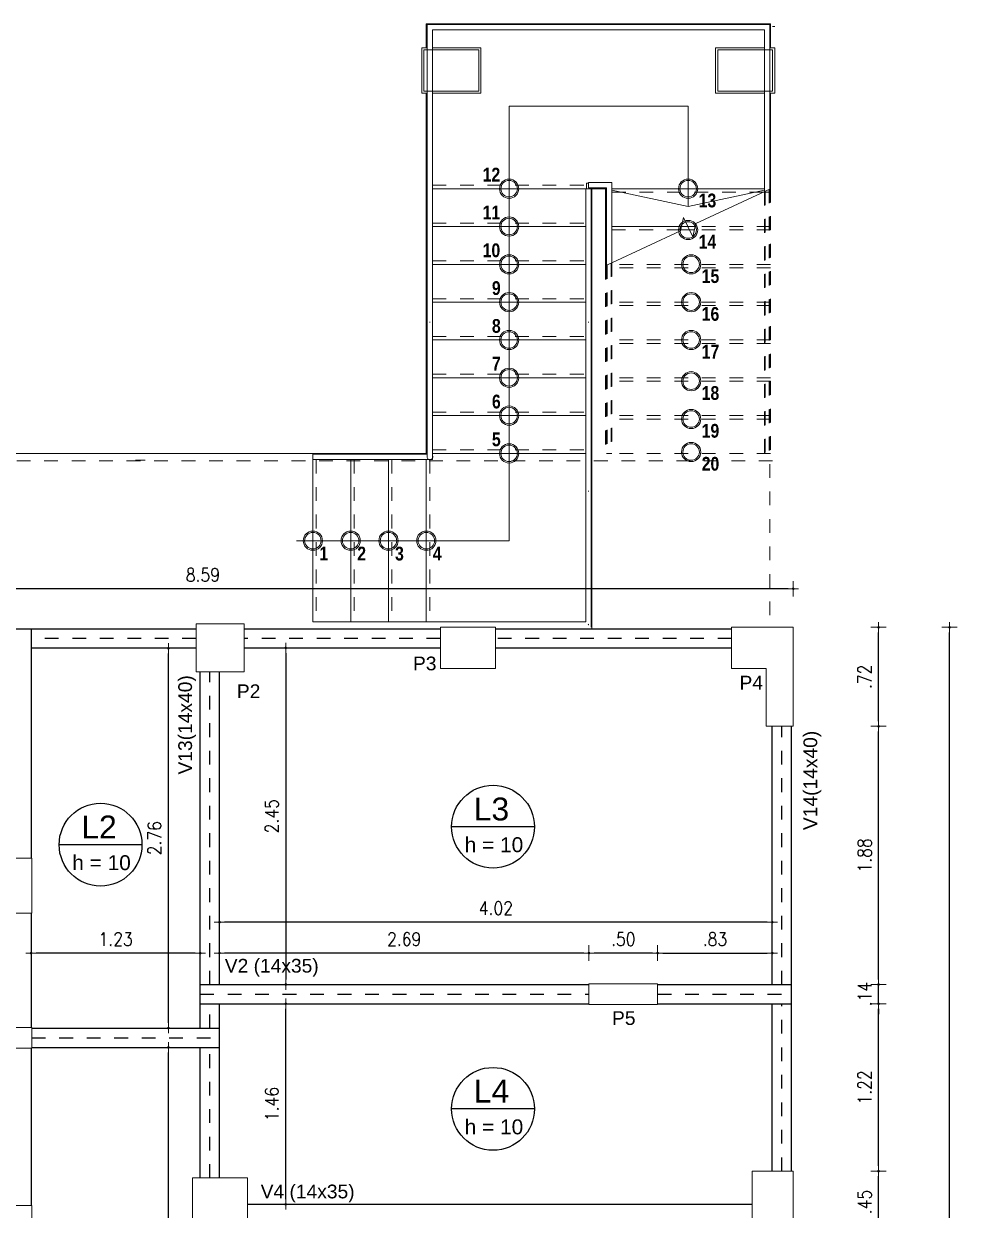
# Model space of a CAD drawing. Header units: millimetres. Extents: x 3231 to 3242, y 1355.4 to 1415.9.
# Drawn here: x 3235.18 to 3241.97, y 1407.24 to 1415.87 of the extents above; entities that cross this region are included whole.
import ezdxf

# ---------------------------------------------------------------- set-up
doc = ezdxf.new("R2010")
doc.units = ezdxf.units.MM
for name, pattern in [('Dash', [0.00435, 0.002175, -0.002175]), ('Elevado', [0.003969, 0.002381, -0.001587]), ('HIDDEN2', [4.7625, 3.175, -1.5875])]:
    doc.linetypes.add(name, pattern=pattern)
for name, color, linetype, lineweight in [('Cotas', 30, 'Continuous', 5), ('Nuevo_Dibujo & Figuras_Pluma_Nº__192', 8, 'Continuous', 0), ('Nuevo_Dibujo & Figuras_Pluma_Nº__211', 7, 'Continuous', 0), ('Nuevo_Dibujo & Figuras_Pluma_Nº__5', 9, 'Continuous', 0), ('Nuevo_Dibujo & Figuras_Pluma_Nº__52', 7, 'Continuous', 13), ('Nuevo_Dibujo & Figuras_Pluma_Nº__7', 7, 'Continuous', 0), ('Nuevo_Dibujo & Figuras_Pluma_Nº__90', 5, 'Continuous', 0), ('TEXTO', 3, 'Continuous', 0)]:
    doc.layers.add(name, color=color, linetype=linetype, lineweight=lineweight)
for name, color, linetype in [('eixo', 8, 'HIDDEN2'), ('LAJE', 1, 'Continuous'), ('Pilares', 2, 'Continuous'), ('viga', 4, 'Continuous')]:
    doc.layers.add(name, color=color, linetype=linetype)
doc.layers.add('Nuevo_Dibujo & Figuras_Pluma_Nº__11', color=7, linetype='Continuous', lineweight=0, true_color=0x909090)
doc.layers.add('Nuevo_Dibujo & Figuras_Pluma_Nº__31', color=7, linetype='Continuous', lineweight=0, true_color=0xff0505)
doc.styles.add('Estilo_Generado_3', font='ARIALNB.TTF')
doc.styles.get("Standard").update_dxf_attribs({"font": 'arial.ttf'})
doc.styles.add('T-COTA', font='ROMANS.SHX', dxfattribs={"width": 0.85})
doc.dimstyles.new('COTA 1-75', dxfattribs={"dimscale": 0.075, "dimtxt": 1.3, "dimasz": 0.5, "dimexe": 0.18, "dimexo": 0.0625, "dimgap": 0.7, "dimtad": 1, "dimtoh": 1, "dimzin": 4, "dimdsep": 46, "dimtxsty": 'T-COTA', "dimblk1": 'DOT', "dimblk2": 'DOT', "dimsah": 1, "dimcen": 2, "dimse1": 1, "dimse2": 1, "dimclrd": 253, "dimclre": 4, "dimclrt": 30, "dimadec": 0, "dimazin": 2, "dimtfac": 1, "dimtix": 1, "dimtmove": 2, "dimatfit": 2, "dimfxl": 1, "dimtolj": 1, "dimtzin": 0, "dimarcsym": 0})

# ---------------------------------------------------------------- blocks, each defined once
blk = doc.blocks.new('DOT')
at = {"color": 0, "linetype": 'ByBlock'}
for q in [(-1, 0), (0, 1.5), (0, -1.5), (1, 0)]:
    blk.add_line((0, 0), q, dxfattribs=at)
at = {"color": 0, "linetype": 'ByBlock', "const_width": 0.25}
blk.add_lwpolyline([(-0.125, 0, 1), (0.125, 0, 1)], format="xyb", close=True, dxfattribs=at)
blk = doc.blocks.new('*D137')
at = {"layer": 'Cotas', "color": 253, "lineweight": -2, "transparency": 16777216}
blk.add_line((3241.3957, 1407.1104), (3241.3957, 1407.4854), dxfattribs=at)
at = {"layer": 'Defpoints', "color": 0, "transparency": 16777216}
for p in [(3240.7628, 1407.5229), (3241.3957, 1407.5229), (3240.7753, 1407.0729)]:
    blk.add_point(p, dxfattribs=at)
at = {"layer": 'Cotas', "color": 253, "lineweight": -2, "transparency": 16777216, "xscale": 0.0375, "yscale": 0.0375, "zscale": 0.0375}
for p, rotation in [((3241.3957, 1407.5229), 90), ((3241.3957, 1407.0729), 270)]:
    blk.add_blockref('DOT', p, dxfattribs=dict(at, rotation=rotation))
at = {"layer": 'Cotas', "color": 30, "transparency": 16777216, "insert": (3241.2945, 1407.2979), "char_height": 0.0975, "attachment_point": 5, "rotation": 90, "style": 'T-COTA'}
blk.add_mtext('\\A1;.45', dxfattribs=at)
blk = doc.blocks.new('_Dot')
at = {"color": 0, "linetype": 'ByBlock', "lineweight": -2}
blk.add_line((-0.5, 0), (-1, 0), dxfattribs=at)
at = {"color": 0, "linetype": 'ByBlock', "const_width": 0.5}
blk.add_lwpolyline([(-0.25, 0, 1), (0.25, 0, 1)], format="xyb", close=True, dxfattribs=at)
blk = doc.blocks.new('*D138')
at = {"layer": 'Cotas', "color": 253, "lineweight": -2, "transparency": 16777216}
blk.add_line((3241.3957, 1407.5604), (3241.3957, 1408.7026), dxfattribs=at)
at = {"layer": 'Defpoints', "color": 0, "transparency": 16777216}
for p in [(3240.7628, 1408.7401), (3241.3957, 1408.7401), (3240.7628, 1407.5229)]:
    blk.add_point(p, dxfattribs=at)
at = {"layer": 'Cotas', "color": 253, "lineweight": -2, "transparency": 16777216, "xscale": 0.0375, "yscale": 0.0375, "zscale": 0.0375}
for p, rotation in [((3241.3957, 1408.7401), 90), ((3241.3957, 1407.5229), 270)]:
    blk.add_blockref('DOT', p, dxfattribs=dict(at, rotation=rotation))
at = {"layer": 'Cotas', "color": 30, "transparency": 16777216, "insert": (3241.2945, 1408.1315), "char_height": 0.0975, "attachment_point": 5, "rotation": 90, "style": 'T-COTA'}
blk.add_mtext('\\A1;1.22', dxfattribs=at)
blk = doc.blocks.new('*D139')
at = {"layer": 'Cotas', "color": 253, "lineweight": -2, "transparency": 16777216}
for p, q in [((3241.3957, 1408.9176), (3241.3957, 1408.9551)), ((3241.3957, 1408.7401), (3241.3957, 1408.8801)), ((3241.3957, 1408.7026), (3241.3957, 1408.6651))]:
    blk.add_line(p, q, dxfattribs=at)
at = {"layer": 'Defpoints', "color": 0, "transparency": 16777216}
for p in [(3240.7628, 1408.8801), (3241.3957, 1408.8801), (3240.7628, 1408.7401)]:
    blk.add_point(p, dxfattribs=at)
at = {"layer": 'Cotas', "color": 253, "lineweight": -2, "transparency": 16777216, "xscale": 0.0375, "yscale": 0.0375, "zscale": 0.0375}
for p, rotation in [((3241.3957, 1408.8801), 270), ((3241.3957, 1408.7401), 90)]:
    blk.add_blockref('DOT', p, dxfattribs=dict(at, rotation=rotation))
at = {"layer": 'Cotas', "color": 30, "transparency": 16777216, "insert": (3241.2945, 1408.8101), "char_height": 0.0975, "attachment_point": 5, "rotation": 90, "style": 'T-COTA'}
blk.add_mtext('\\A1;.14', dxfattribs=at)
blk = doc.blocks.new('*D140')
at = {"layer": 'Cotas', "color": 253, "lineweight": -2, "transparency": 16777216}
blk.add_line((3241.3957, 1408.9176), (3241.3957, 1410.7206), dxfattribs=at)
at = {"layer": 'Defpoints', "color": 0, "transparency": 16777216}
for p in [(3240.7628, 1410.7581), (3241.3957, 1410.7581), (3240.7628, 1408.8801)]:
    blk.add_point(p, dxfattribs=at)
at = {"layer": 'Cotas', "color": 253, "lineweight": -2, "transparency": 16777216, "xscale": 0.0375, "yscale": 0.0375, "zscale": 0.0375}
for p, rotation in [((3241.3957, 1410.7581), 90), ((3241.3957, 1408.8801), 270)]:
    blk.add_blockref('DOT', p, dxfattribs=dict(at, rotation=rotation))
at = {"layer": 'Cotas', "color": 30, "transparency": 16777216, "insert": (3241.2945, 1409.8191), "char_height": 0.0975, "attachment_point": 5, "rotation": 90, "style": 'T-COTA'}
blk.add_mtext('\\A1;1.88', dxfattribs=at)
blk = doc.blocks.new('*D141')
at = {"layer": 'Cotas', "color": 253, "lineweight": -2, "transparency": 16777216}
blk.add_line((3241.3957, 1410.7956), (3241.3957, 1411.4406), dxfattribs=at)
at = {"layer": 'Defpoints', "color": 0, "transparency": 16777216}
for p in [(3240.7753, 1411.4781), (3241.3957, 1411.4781), (3240.7628, 1410.7581)]:
    blk.add_point(p, dxfattribs=at)
at = {"layer": 'Cotas', "color": 253, "lineweight": -2, "transparency": 16777216, "xscale": 0.0375, "yscale": 0.0375, "zscale": 0.0375}
for p, rotation in [((3241.3957, 1411.4781), 90), ((3241.3957, 1410.7581), 270)]:
    blk.add_blockref('DOT', p, dxfattribs=dict(at, rotation=rotation))
at = {"layer": 'Cotas', "color": 30, "transparency": 16777216, "insert": (3241.2945, 1411.1181), "char_height": 0.0975, "attachment_point": 5, "rotation": 90, "style": 'T-COTA'}
blk.add_mtext('\\A1;.72', dxfattribs=at)
blk = doc.blocks.new('*D142')
at = {"layer": 'Cotas', "color": 253, "lineweight": -2, "transparency": 16777216}
blk.add_line((3241.9122, 1396.4606), (3241.9122, 1411.4406), dxfattribs=at)
at = {"layer": 'Defpoints', "color": 0, "transparency": 16777216}
for p in [(3240.7753, 1411.4781), (3241.9122, 1411.4781), (3236.6053, 1396.4231)]:
    blk.add_point(p, dxfattribs=at)
at = {"layer": 'Cotas', "color": 253, "lineweight": -2, "transparency": 16777216, "xscale": 0.0375, "yscale": 0.0375, "zscale": 0.0375}
for p, rotation in [((3241.9122, 1411.4781), 90), ((3241.9122, 1396.4231), 270)]:
    blk.add_blockref('DOT', p, dxfattribs=dict(at, rotation=rotation))
at = {"layer": 'Cotas', "color": 30, "transparency": 16777216, "insert": (3241.8109, 1403.9506), "char_height": 0.0975, "attachment_point": 5, "rotation": 90, "style": 'T-COTA'}
blk.add_mtext('\\A1;15.05', dxfattribs=at)
blk = doc.blocks.new('*D143')
at = {"layer": 'Cotas', "color": 253, "lineweight": -2, "transparency": 16777216}
blk.add_line((3240.7378, 1411.7582), (3232.2228, 1411.7582), dxfattribs=at)
at = {"layer": 'Defpoints', "color": 0, "transparency": 16777216}
for p in [(3232.1853, 1411.7582), (3232.1853, 1411.4781), (3240.7753, 1411.4781)]:
    blk.add_point(p, dxfattribs=at)
at = {"layer": 'Cotas', "color": 253, "lineweight": -2, "transparency": 16777216, "xscale": 0.0375, "yscale": 0.0375, "zscale": 0.0375, "rotation": 180}
blk.add_blockref('DOT', (3232.1853, 1411.7582), dxfattribs=at)
at = {"layer": 'Cotas', "color": 253, "lineweight": -2, "transparency": 16777216, "xscale": 0.0375, "yscale": 0.0375, "zscale": 0.0375}
blk.add_blockref('DOT', (3240.7753, 1411.7582), dxfattribs=at)
at = {"layer": 'Cotas', "color": 30, "transparency": 16777216, "insert": (3236.4803, 1411.8595), "char_height": 0.0975, "attachment_point": 5, "style": 'T-COTA'}
blk.add_mtext('\\A1;8.59', dxfattribs=at)
blk = doc.blocks.new('*D144')
at = {"layer": 'Cotas', "color": 253, "lineweight": -2, "transparency": 16777216}
blk.add_line((3239.826, 1409.1089), (3240.5853, 1409.1089), dxfattribs=at)
at = {"layer": 'Defpoints', "color": 0, "transparency": 16777216}
for p in [(3240.6228, 1409.1089), (3239.7885, 1408.8801), (3240.6228, 1408.8801)]:
    blk.add_point(p, dxfattribs=at)
at = {"layer": 'Cotas', "color": 253, "lineweight": -2, "transparency": 16777216, "xscale": 0.0375, "yscale": 0.0375, "zscale": 0.0375, "rotation": 180}
blk.add_blockref('DOT', (3239.7885, 1409.1089), dxfattribs=at)
at = {"layer": 'Cotas', "color": 253, "lineweight": -2, "transparency": 16777216, "xscale": 0.0375, "yscale": 0.0375, "zscale": 0.0375}
blk.add_blockref('DOT', (3240.6228, 1409.1089), dxfattribs=at)
at = {"layer": 'Cotas', "color": 30, "transparency": 16777216, "insert": (3240.2056, 1409.2102), "char_height": 0.0975, "attachment_point": 5, "style": 'T-COTA'}
blk.add_mtext('\\A1;.83', dxfattribs=at)
blk = doc.blocks.new('*D145')
at = {"layer": 'Cotas', "color": 253, "lineweight": -2, "transparency": 16777216}
blk.add_line((3239.751, 1409.1089), (3239.326, 1409.1089), dxfattribs=at)
at = {"layer": 'Defpoints', "color": 0, "transparency": 16777216}
for p in [(3239.2885, 1409.1089), (3239.2885, 1408.8851), (3239.7885, 1408.8851)]:
    blk.add_point(p, dxfattribs=at)
at = {"layer": 'Cotas', "color": 253, "lineweight": -2, "transparency": 16777216, "xscale": 0.0375, "yscale": 0.0375, "zscale": 0.0375, "rotation": 180}
blk.add_blockref('DOT', (3239.2885, 1409.1089), dxfattribs=at)
at = {"layer": 'Cotas', "color": 253, "lineweight": -2, "transparency": 16777216, "xscale": 0.0375, "yscale": 0.0375, "zscale": 0.0375}
blk.add_blockref('DOT', (3239.7885, 1409.1089), dxfattribs=at)
at = {"layer": 'Cotas', "color": 30, "transparency": 16777216, "insert": (3239.5385, 1409.2102), "char_height": 0.0975, "attachment_point": 5, "style": 'T-COTA'}
blk.add_mtext('\\A1;.50', dxfattribs=at)
blk = doc.blocks.new('*D146')
at = {"layer": 'Cotas', "color": 253, "lineweight": -2, "transparency": 16777216}
blk.add_line((3239.251, 1409.1089), (3236.6378, 1409.1089), dxfattribs=at)
at = {"layer": 'Defpoints', "color": 0, "transparency": 16777216}
for p in [(3236.6003, 1409.1089), (3236.6003, 1408.8801), (3239.2885, 1408.8851)]:
    blk.add_point(p, dxfattribs=at)
at = {"layer": 'Cotas', "color": 253, "lineweight": -2, "transparency": 16777216, "xscale": 0.0375, "yscale": 0.0375, "zscale": 0.0375, "rotation": 180}
blk.add_blockref('DOT', (3236.6003, 1409.1089), dxfattribs=at)
at = {"layer": 'Cotas', "color": 253, "lineweight": -2, "transparency": 16777216, "xscale": 0.0375, "yscale": 0.0375, "zscale": 0.0375}
blk.add_blockref('DOT', (3239.2885, 1409.1089), dxfattribs=at)
at = {"layer": 'Cotas', "color": 30, "transparency": 16777216, "insert": (3237.9444, 1409.2102), "char_height": 0.0975, "attachment_point": 5, "style": 'T-COTA'}
blk.add_mtext('\\A1;2.69', dxfattribs=at)
blk = doc.blocks.new('*D147')
at = {"layer": 'Cotas', "color": 253, "lineweight": -2, "transparency": 16777216}
blk.add_line((3240.5853, 1409.3337), (3236.6378, 1409.3337), dxfattribs=at)
at = {"layer": 'Defpoints', "color": 0, "transparency": 16777216}
for p in [(3236.6003, 1409.3337), (3236.6003, 1408.8801), (3240.6228, 1408.8801)]:
    blk.add_point(p, dxfattribs=at)
at = {"layer": 'Cotas', "color": 253, "lineweight": -2, "transparency": 16777216, "xscale": 0.0375, "yscale": 0.0375, "zscale": 0.0375, "rotation": 180}
blk.add_blockref('DOT', (3236.6003, 1409.3337), dxfattribs=at)
at = {"layer": 'Cotas', "color": 253, "lineweight": -2, "transparency": 16777216, "xscale": 0.0375, "yscale": 0.0375, "zscale": 0.0375}
blk.add_blockref('DOT', (3240.6228, 1409.3337), dxfattribs=at)
at = {"layer": 'Cotas', "color": 30, "transparency": 16777216, "insert": (3238.6116, 1409.435), "char_height": 0.0975, "attachment_point": 5, "style": 'T-COTA'}
blk.add_mtext('\\A1;4.02', dxfattribs=at)
blk = doc.blocks.new('*D148')
at = {"layer": 'Cotas', "color": 253, "lineweight": -2, "transparency": 16777216}
blk.add_line((3237.083, 1411.2906), (3237.083, 1408.9176), dxfattribs=at)
at = {"layer": 'Defpoints', "color": 0, "transparency": 16777216}
for p in [(3236.7803, 1411.3281), (3236.5303, 1408.8801), (3237.083, 1408.8801)]:
    blk.add_point(p, dxfattribs=at)
at = {"layer": 'Cotas', "color": 253, "lineweight": -2, "transparency": 16777216, "xscale": 0.0375, "yscale": 0.0375, "zscale": 0.0375}
for p, rotation in [((3237.083, 1411.3281), 90), ((3237.083, 1408.8801), 270)]:
    blk.add_blockref('DOT', p, dxfattribs=dict(at, rotation=rotation))
at = {"layer": 'Cotas', "color": 30, "transparency": 16777216, "insert": (3236.9818, 1410.1041), "char_height": 0.0975, "attachment_point": 5, "rotation": 90, "style": 'T-COTA'}
blk.add_mtext('\\A1;2.45', dxfattribs=at)
blk = doc.blocks.new('*D149')
at = {"layer": 'Cotas', "color": 253, "lineweight": -2, "transparency": 16777216}
blk.add_line((3237.083, 1407.3189), (3237.083, 1408.7026), dxfattribs=at)
at = {"layer": 'Defpoints', "color": 0, "transparency": 16777216}
for p in [(3236.6003, 1408.7401), (3237.083, 1408.7401), (3236.8053, 1407.2814)]:
    blk.add_point(p, dxfattribs=at)
at = {"layer": 'Cotas', "color": 253, "lineweight": -2, "transparency": 16777216, "xscale": 0.0375, "yscale": 0.0375, "zscale": 0.0375}
for p, rotation in [((3237.083, 1408.7401), 90), ((3237.083, 1407.2814), 270)]:
    blk.add_blockref('DOT', p, dxfattribs=dict(at, rotation=rotation))
at = {"layer": 'Cotas', "color": 30, "transparency": 16777216, "insert": (3236.9818, 1408.0107), "char_height": 0.0975, "attachment_point": 5, "rotation": 90, "style": 'T-COTA'}
blk.add_mtext('\\A1;1.46', dxfattribs=at)
blk = doc.blocks.new('*D155')
at = {"layer": 'Cotas', "color": 253, "lineweight": -2, "transparency": 16777216}
blk.add_line((3236.2289, 1402.3806), (3236.2289, 1408.3856), dxfattribs=at)
at = {"layer": 'Defpoints', "color": 0, "transparency": 16777216}
for p in [(3236.2289, 1408.4231), (3236.4603, 1408.4231), (3236.4553, 1402.3431)]:
    blk.add_point(p, dxfattribs=at)
at = {"layer": 'Cotas', "color": 253, "lineweight": -2, "transparency": 16777216, "xscale": 0.0375, "yscale": 0.0375, "zscale": 0.0375}
for p, rotation in [((3236.2289, 1408.4231), 90), ((3236.2289, 1402.3431), 270)]:
    blk.add_blockref('DOT', p, dxfattribs=dict(at, rotation=rotation))
at = {"layer": 'Cotas', "color": 30, "transparency": 16777216, "insert": (3236.1277, 1405.3831), "char_height": 0.0975, "attachment_point": 5, "rotation": 90, "style": 'T-COTA'}
blk.add_mtext('\\A1;6.08', dxfattribs=at)
blk = doc.blocks.new('*D156')
at = {"layer": 'Cotas', "color": 253, "lineweight": -2, "transparency": 16777216}
blk.add_line((3236.2289, 1408.6006), (3236.2289, 1411.2881), dxfattribs=at)
at = {"layer": 'Defpoints', "color": 0, "transparency": 16777216}
for p in [(3236.2289, 1411.3256), (3236.4303, 1411.3256), (3236.4603, 1408.5631)]:
    blk.add_point(p, dxfattribs=at)
at = {"layer": 'Cotas', "color": 253, "lineweight": -2, "transparency": 16777216, "xscale": 0.0375, "yscale": 0.0375, "zscale": 0.0375}
for p, rotation in [((3236.2289, 1411.3256), 90), ((3236.2289, 1408.5631), 270)]:
    blk.add_blockref('DOT', p, dxfattribs=dict(at, rotation=rotation))
at = {"layer": 'Cotas', "color": 30, "transparency": 16777216, "insert": (3236.1277, 1409.9444), "char_height": 0.0975, "attachment_point": 5, "rotation": 90, "style": 'T-COTA'}
blk.add_mtext('\\A1;2.76', dxfattribs=at)
blk = doc.blocks.new('*D157')
at = {"layer": 'Cotas', "color": 253, "lineweight": -2, "transparency": 16777216}
blk.add_line((3236.4228, 1409.1089), (3235.2677, 1409.1089), dxfattribs=at)
at = {"layer": 'Defpoints', "color": 0, "transparency": 16777216}
for p in [(3235.2302, 1409.1089), (3235.2302, 1408.5681), (3236.4603, 1408.5631)]:
    blk.add_point(p, dxfattribs=at)
at = {"layer": 'Cotas', "color": 253, "lineweight": -2, "transparency": 16777216, "xscale": 0.0375, "yscale": 0.0375, "zscale": 0.0375, "rotation": 180}
blk.add_blockref('DOT', (3235.2302, 1409.1089), dxfattribs=at)
at = {"layer": 'Cotas', "color": 253, "lineweight": -2, "transparency": 16777216, "xscale": 0.0375, "yscale": 0.0375, "zscale": 0.0375}
blk.add_blockref('DOT', (3236.4603, 1409.1089), dxfattribs=at)
at = {"layer": 'Cotas', "color": 30, "transparency": 16777216, "insert": (3235.8453, 1409.2102), "char_height": 0.0975, "attachment_point": 5, "style": 'T-COTA'}
blk.add_mtext('\\A1;1.23', dxfattribs=at)

msp = doc.modelspace()

# ---------------------------------------------------------------- linework, layer by layer
at = {"layer": 'eixo', "ltscale": 0.03}
for p, q in [((3236.4303, 1411.3956), (3235.2302, 1411.3956)), ((3238.2079, 1411.3956), (3236.7803, 1411.3956)), ((3240.3253, 1411.3956), (3238.6079, 1411.3956)), ((3236.5303, 1408.8801), (3236.5303, 1411.1531)), ((3240.6928, 1408.8801), (3240.6928, 1410.7581)), ((3236.4603, 1408.8101), (3239.2885, 1408.8101)), ((3239.7885, 1408.8101), (3240.7628, 1408.8101)), ((3236.5303, 1408.5631), (3236.5303, 1408.7401)), ((3240.6928, 1407.5229), (3240.6928, 1408.7401)), ((3235.2352, 1408.4931), (3236.6003, 1408.4931)), ((3236.5303, 1407.4729), (3236.5303, 1408.4231))]:
    msp.add_line(p, q, dxfattribs=at)
at = {"layer": 'LAJE'}
for p, q in [((3238.892, 1410.0277), (3238.2894, 1410.0277)), ((3236.0368, 1409.8972), (3235.4342, 1409.8972)), ((3238.892, 1407.9755), (3238.2894, 1407.9755))]:
    msp.add_line(p, q, dxfattribs=at)
for centre in [(3238.5907, 1410.0277), (3235.7355, 1409.8972), (3238.5907, 1407.9755)]:
    msp.add_circle(centre, 0.3013, dxfattribs=at)
at = {"layer": 'Nuevo_Dibujo & Figuras_Pluma_Nº__11', "color": 8, "linetype": 'Continuous', "lineweight": 0}
for p, q in [((3238.1107, 1415.8627), (3240.6049, 1415.8627)), ((3238.1107, 1414.6681), (3238.1107, 1415.8627)), ((3240.6049, 1415.8627), (3240.6049, 1414.9431)), ((3238.1507, 1415.8227), (3240.5649, 1415.8227)), ((3238.1507, 1414.6681), (3238.1507, 1415.8227)), ((3240.5649, 1415.8227), (3240.5649, 1414.9431)), ((3240.5649, 1414.9431), (3240.5649, 1414.6469)), ((3240.6049, 1414.9431), (3240.6049, 1414.6656)), ((3239.2699, 1414.6681), (3239.2699, 1414.7085)), ((3239.2699, 1414.6681), (3239.2699, 1414.7085)), ((3239.2699, 1414.6681), (3239.2699, 1414.7085)), ((3239.2699, 1414.6681), (3239.2699, 1414.7085)), ((3239.2699, 1414.6681), (3239.2699, 1414.7085)), ((3239.2699, 1414.7085), (3239.2849, 1414.7085)), ((3239.2699, 1414.6681), (3239.2699, 1414.7085)), ((3239.2849, 1414.7135), (3239.2849, 1414.6735)), ((3239.2849, 1414.7135), (3239.4557, 1414.7135)), ((3239.4557, 1414.7135), (3239.4557, 1414.1297)), ((3238.1107, 1412.7377), (3238.1107, 1414.6681)), ((3238.1507, 1412.6977), (3238.1507, 1414.6681)), ((3239.2649, 1414.6681), (3239.3049, 1414.6681)), ((3239.2649, 1412.4681), (3239.2649, 1414.6681)), ((3239.2849, 1414.6735), (3239.4157, 1414.6735)), ((3239.2999, 1414.6681), (3239.2999, 1414.6735)), ((3239.2999, 1414.6681), (3239.2999, 1414.6735)), ((3239.2999, 1414.6681), (3239.2999, 1414.6735)), ((3239.2999, 1414.6681), (3239.2999, 1414.6735)), ((3239.2999, 1414.6681), (3239.2999, 1414.6735)), ((3239.2999, 1414.6681), (3239.2999, 1414.6735)), ((3239.3049, 1412.4681), (3239.3049, 1414.6681)), ((3239.4157, 1414.6735), (3239.4157, 1414.111)), ((3240.5649, 1414.6469), (3240.6049, 1414.6656)), ((3239.4157, 1414.111), (3239.4557, 1414.1297)), ((3238.1107, 1413.7355), (3238.1107, 1412.7177)), ((3238.1507, 1412.7177), (3238.1507, 1413.7355)), ((3239.2649, 1413.7355), (3239.2649, 1412.7536)), ((3239.3049, 1412.7536), (3239.3049, 1413.7355)), ((3238.1107, 1412.7377), (3237.2803, 1412.7377)), ((3237.2803, 1412.7377), (3237.2803, 1412.6977)), ((3237.2803, 1412.7377), (3238.1107, 1412.7377)), ((3239.2649, 1412.7536), (3239.2649, 1412.4738)), ((3239.3049, 1412.4738), (3239.3049, 1412.7536)), ((3237.2803, 1412.6977), (3238.1307, 1412.6977)), ((3237.2803, 1412.6977), (3238.1507, 1412.6977)), ((3238.1317, 1412.6978), (3238.1337, 1412.6977)), ((3239.2649, 1412.4686), (3239.2649, 1411.5185)), ((3239.2649, 1411.5185), (3239.2649, 1412.4681)), ((3239.3049, 1411.4785), (3239.3049, 1412.4686)), ((3239.3049, 1411.4785), (3239.3049, 1412.4681))]:
    msp.add_line(p, q, dxfattribs=at)
at = {"layer": 'Nuevo_Dibujo & Figuras_Pluma_Nº__11', "color": 8, "linetype": 'Elevado', "lineweight": 0}
for p, q in [((3240.5649, 1414.6469), (3240.5649, 1412.7431)), ((3240.6049, 1414.6656), (3240.6049, 1411.4781)), ((3239.4157, 1414.111), (3239.4157, 1412.7431)), ((3239.4557, 1414.1297), (3239.4557, 1412.7431)), ((3239.4557, 1412.7431), (3239.4157, 1412.7431)), ((3240.6049, 1412.7431), (3240.5649, 1412.7431))]:
    msp.add_line(p, q, dxfattribs=at)
at = {"layer": 'Nuevo_Dibujo & Figuras_Pluma_Nº__11', "color": 252, "linetype": 'Continuous', "lineweight": 0, "true_color": 0x909090}
for p, q in [((3238.111, 1411.5185), (3237.2803, 1411.5185)), ((3237.2803, 1411.5185), (3238.1053, 1411.5185)), ((3238.1053, 1411.5185), (3239.2649, 1411.5185)), ((3239.2649, 1411.5185), (3238.111, 1411.5185))]:
    msp.add_line(p, q, dxfattribs=at)
at = {"layer": 'Nuevo_Dibujo & Figuras_Pluma_Nº__11', "color": 8, "linetype": 'Continuous', "lineweight": 0, "flags": 128}
for points in [[(3238.1279, 1413.6979), (3238.1286, 1413.6977), (3238.1328, 1413.6977), (3238.1335, 1413.6979)], [(3239.2821, 1413.6979), (3239.2828, 1413.6977), (3239.287, 1413.6977), (3239.2877, 1413.6979)], [(3238.151, 1412.7077), (3238.153, 1412.7125), (3238.1537, 1412.7177), (3238.153, 1412.7229), (3238.151, 1412.7277)], [(3237.2803, 1412.7157), (3237.2803, 1412.7177), (3237.2803, 1412.7197)], [(3238.1449, 1412.7035), (3238.1407, 1412.7004), (3238.1359, 1412.6984), (3238.1307, 1412.6977), (3238.1255, 1412.6984), (3238.1207, 1412.7004), (3238.1166, 1412.7035), (3238.1134, 1412.7077), (3238.1114, 1412.7125), (3238.1107, 1412.7177)], [(3238.1337, 1412.6977), (3238.1389, 1412.6984), (3238.1437, 1412.7004), (3238.1463, 1412.7021)], [(3239.2869, 1412.4681), (3239.2849, 1412.4681), (3239.2829, 1412.4681)]]:
    msp.add_lwpolyline(points, dxfattribs=at)
at = {"layer": 'Nuevo_Dibujo & Figuras_Pluma_Nº__11', "color": 252, "linetype": 'Continuous', "lineweight": 0, "true_color": 0x909090, "flags": 128}
msp.add_lwpolyline([(3239.2873, 1411.4962), (3239.2862, 1411.4972), (3239.2849, 1411.4985), (3239.2836, 1411.4998), (3239.2826, 1411.5008)], dxfattribs=at)
at = {"layer": 'Nuevo_Dibujo & Figuras_Pluma_Nº__192', "color": 8, "linetype": 'Continuous', "lineweight": 0}
msp.add_line((3237.2803, 1412.7431), (3232.1853, 1412.7431), dxfattribs=at)
at = {"layer": 'Nuevo_Dibujo & Figuras_Pluma_Nº__211', "color": 8, "linetype": 'Continuous', "lineweight": 0}
for p, q in [((3236.7803, 1412.7431), (3237.0647, 1412.7431)), ((3237.0147, 1412.7431), (3236.7803, 1412.7431))]:
    msp.add_line(p, q, dxfattribs=at)
at = {"layer": 'Nuevo_Dibujo & Figuras_Pluma_Nº__31', "color": 8, "linetype": 'Continuous', "lineweight": 0}
for p, q in [((3238.1053, 1415.8681), (3238.1053, 1415.6931)), ((3240.6103, 1415.8681), (3238.1053, 1415.8681)), ((3240.6103, 1415.6931), (3240.6103, 1415.8681)), ((3238.1053, 1415.3631), (3238.1053, 1414.6681)), ((3240.6103, 1414.6681), (3240.6103, 1415.3631)), ((3238.7078, 1415.2681), (3240.0103, 1415.2681)), ((3238.7078, 1414.6681), (3238.7078, 1415.2681)), ((3240.0103, 1415.2681), (3240.0103, 1414.6681)), ((3238.1053, 1414.6681), (3238.1107, 1414.6681)), ((3238.1053, 1414.3931), (3238.1053, 1414.6681)), ((3238.1507, 1414.6681), (3239.2649, 1414.6681)), ((3238.7078, 1414.3931), (3238.7078, 1414.6681)), ((3239.3049, 1414.6681), (3239.3103, 1414.6681)), ((3239.3103, 1414.6681), (3239.4103, 1414.6681)), ((3239.3103, 1414.3931), (3239.3103, 1414.6681)), ((3239.4157, 1414.6681), (3239.4103, 1414.6681)), ((3239.4103, 1414.6681), (3239.4103, 1414.3931)), ((3239.4157, 1414.6669), (3239.4103, 1414.6681)), ((3240.5649, 1414.6681), (3239.4557, 1414.6681)), ((3240.0103, 1414.5383), (3239.4557, 1414.6583)), ((3240.0103, 1414.6681), (3240.0103, 1414.5383)), ((3240.0103, 1414.5383), (3240.5649, 1414.6583)), ((3240.067, 1414.4147), (3240.6103, 1414.6681)), ((3240.6103, 1414.6681), (3240.6049, 1414.6681)), ((3240.6049, 1414.6669), (3240.6103, 1414.6681)), ((3239.9537, 1414.3619), (3239.9773, 1414.4591)), ((3239.9773, 1414.4591), (3240.0433, 1414.3175)), ((3238.1053, 1414.1181), (3238.1053, 1414.3931)), ((3238.1053, 1414.3931), (3238.1107, 1414.3931)), ((3238.1507, 1414.3931), (3239.2649, 1414.3931)), ((3238.7078, 1414.1181), (3238.7078, 1414.3931)), ((3239.3049, 1414.3931), (3239.3103, 1414.3931)), ((3239.3103, 1414.1181), (3239.3103, 1414.3931)), ((3239.4103, 1414.3931), (3239.4103, 1414.1181)), ((3239.4157, 1414.3931), (3239.4103, 1414.3931)), ((3239.9613, 1414.3931), (3239.4557, 1414.3931)), ((3239.4557, 1414.1297), (3239.9537, 1414.3619)), ((3240.0617, 1414.3931), (3240.0081, 1414.3931)), ((3240.0433, 1414.3175), (3240.067, 1414.4147)), ((3238.1053, 1413.8431), (3238.1053, 1414.1181)), ((3238.1053, 1414.1181), (3238.1107, 1414.1181)), ((3238.1507, 1414.1181), (3239.2649, 1414.1181)), ((3238.7078, 1413.8431), (3238.7078, 1414.1181)), ((3239.3049, 1414.1181), (3239.3103, 1414.1181)), ((3239.3103, 1413.8431), (3239.3103, 1414.1181)), ((3239.4103, 1414.1181), (3239.4103, 1414.1085)), ((3239.4157, 1414.1181), (3239.4103, 1414.1181)), ((3239.4103, 1414.1085), (3239.4157, 1414.111)), ((3238.1053, 1413.5681), (3238.1053, 1413.8431)), ((3238.1053, 1413.8431), (3238.1107, 1413.8431)), ((3238.1507, 1413.8431), (3239.2649, 1413.8431)), ((3238.7078, 1413.5681), (3238.7078, 1413.8431)), ((3239.3049, 1413.8431), (3239.3103, 1413.8431)), ((3239.3103, 1413.5681), (3239.3103, 1413.8431)), ((3238.1053, 1413.2931), (3238.1053, 1413.5681)), ((3238.1053, 1413.5681), (3238.1107, 1413.5681)), ((3238.1507, 1413.5681), (3239.2649, 1413.5681)), ((3238.7078, 1413.2931), (3238.7078, 1413.5681)), ((3239.3049, 1413.5681), (3239.3103, 1413.5681)), ((3239.3103, 1413.2931), (3239.3103, 1413.5681)), ((3238.1053, 1413.0181), (3238.1053, 1413.2931)), ((3238.1053, 1413.2931), (3238.1107, 1413.2931)), ((3238.1507, 1413.2931), (3239.2649, 1413.2931)), ((3238.7078, 1413.0181), (3238.7078, 1413.2931)), ((3239.3049, 1413.2931), (3239.3103, 1413.2931)), ((3239.3103, 1413.0181), (3239.3103, 1413.2931)), ((3238.1053, 1412.7431), (3238.1053, 1413.0181)), ((3238.1053, 1413.0181), (3238.1107, 1413.0181)), ((3238.1507, 1413.0181), (3239.2649, 1413.0181)), ((3238.7078, 1412.7431), (3238.7078, 1413.0181)), ((3239.3049, 1413.0181), (3239.3103, 1413.0181)), ((3239.3103, 1412.7431), (3239.3103, 1413.0181)), ((3237.2803, 1412.7431), (3237.2803, 1412.7377)), ((3237.2803, 1412.7431), (3237.5553, 1412.7431)), ((3237.5553, 1412.7431), (3237.8303, 1412.7431)), ((3237.5553, 1412.7431), (3237.5553, 1412.7377)), ((3237.8303, 1412.7431), (3238.1053, 1412.7431)), ((3237.8303, 1412.7431), (3237.8303, 1412.7377)), ((3238.1053, 1412.7431), (3238.1107, 1412.7431)), ((3238.1053, 1412.7431), (3238.1053, 1412.7377)), ((3238.1507, 1412.7431), (3239.2649, 1412.7431)), ((3238.7078, 1412.1081), (3238.7078, 1412.7431)), ((3239.3049, 1412.7431), (3239.3103, 1412.7431)), ((3239.3103, 1411.4731), (3239.3103, 1412.7431)), ((3237.2803, 1412.6977), (3237.2803, 1411.5185)), ((3237.5553, 1412.6977), (3237.5553, 1411.5185)), ((3237.8303, 1412.6977), (3237.8303, 1411.5185)), ((3238.1053, 1412.6977), (3238.1053, 1411.5185)), ((3237.2803, 1412.1081), (3237.5553, 1412.1081)), ((3237.5553, 1412.1081), (3237.8303, 1412.1081)), ((3237.8303, 1412.1081), (3238.1053, 1412.1081)), ((3238.1053, 1412.1081), (3238.7078, 1412.1081))]:
    msp.add_line(p, q, dxfattribs=at)
at = {"layer": 'Nuevo_Dibujo & Figuras_Pluma_Nº__31', "color": 8, "linetype": 'Elevado', "lineweight": 0}
for p, q in [((3238.1053, 1414.6931), (3238.1107, 1414.6931)), ((3238.1507, 1414.6931), (3239.2849, 1414.6931)), ((3239.4157, 1414.6431), (3239.4103, 1414.6431)), ((3240.5567, 1414.6431), (3239.4557, 1414.6431)), ((3240.6103, 1414.6431), (3240.5567, 1414.6431)), ((3240.6103, 1414.6681), (3240.6103, 1412.7431)), ((3238.1053, 1414.4181), (3238.1107, 1414.4181)), ((3238.1507, 1414.4181), (3239.2649, 1414.4181)), ((3239.3049, 1414.4181), (3239.3103, 1414.4181)), ((3239.4157, 1414.3681), (3239.4103, 1414.3681)), ((3239.9552, 1414.3681), (3239.4557, 1414.3681)), ((3240.0197, 1414.3681), (3239.9552, 1414.3681)), ((3240.0081, 1414.3931), (3239.9613, 1414.3931)), ((3240.0556, 1414.3681), (3240.0197, 1414.3681)), ((3240.6103, 1414.3681), (3240.0556, 1414.3681)), ((3240.6103, 1414.3931), (3240.0617, 1414.3931)), ((3238.1053, 1414.1431), (3238.1107, 1414.1431)), ((3238.1507, 1414.1431), (3239.2649, 1414.1431)), ((3239.3049, 1414.1431), (3239.3103, 1414.1431)), ((3239.4103, 1414.1085), (3239.4103, 1412.7431)), ((3240.6103, 1414.1181), (3239.4308, 1414.1181)), ((3240.6103, 1414.0931), (3239.4103, 1414.0931)), ((3238.1053, 1413.8681), (3238.1107, 1413.8681)), ((3238.1507, 1413.8681), (3239.2649, 1413.8681)), ((3239.3049, 1413.8681), (3239.3103, 1413.8681)), ((3240.6103, 1413.8431), (3239.4103, 1413.8431)), ((3240.6103, 1413.8181), (3239.4103, 1413.8181)), ((3238.1053, 1413.5931), (3238.1107, 1413.5931)), ((3238.1507, 1413.5931), (3239.2649, 1413.5931)), ((3239.3049, 1413.5931), (3239.3103, 1413.5931)), ((3240.6103, 1413.5681), (3239.4103, 1413.5681)), ((3240.6103, 1413.5431), (3239.4103, 1413.5431)), ((3238.1053, 1413.3181), (3238.1107, 1413.3181)), ((3238.1507, 1413.3181), (3239.2649, 1413.3181)), ((3239.3049, 1413.3181), (3239.3103, 1413.3181)), ((3240.6103, 1413.2931), (3239.4103, 1413.2931)), ((3240.6103, 1413.2681), (3239.4103, 1413.2681)), ((3238.1053, 1413.0431), (3238.1107, 1413.0431)), ((3238.1507, 1413.0431), (3239.2649, 1413.0431)), ((3239.3049, 1413.0431), (3239.3103, 1413.0431)), ((3240.6103, 1413.0181), (3239.4103, 1413.0181)), ((3240.6103, 1412.9931), (3239.4103, 1412.9931)), ((3237.3053, 1412.7431), (3237.3053, 1412.7377)), ((3237.5803, 1412.7431), (3237.5803, 1412.7377)), ((3237.8553, 1412.7431), (3237.8553, 1412.7377)), ((3238.1053, 1412.7681), (3238.1107, 1412.7681)), ((3238.1507, 1412.7681), (3239.2649, 1412.7681)), ((3239.3049, 1412.7681), (3239.3103, 1412.7681)), ((3240.6103, 1412.7431), (3239.4103, 1412.7431)), ((3237.3053, 1412.6977), (3237.3053, 1411.5185)), ((3237.5803, 1412.6977), (3237.5803, 1411.5185)), ((3237.8553, 1412.6977), (3237.8553, 1411.5185)), ((3238.1303, 1412.6977), (3238.1303, 1411.5185))]:
    msp.add_line(p, q, dxfattribs=at)
at = {"layer": 'Nuevo_Dibujo & Figuras_Pluma_Nº__5', "color": 8, "linetype": 'Elevado', "lineweight": 0}
for p, q in [((3240.5699, 1414.6492), (3240.5699, 1412.7431)), ((3240.5699, 1414.6492), (3240.5699, 1412.7431)), ((3240.5699, 1414.6492), (3240.5699, 1412.7431)), ((3240.5699, 1414.6492), (3240.5699, 1412.7431)), ((3240.5699, 1414.6492), (3240.5699, 1412.7431)), ((3240.5699, 1414.6492), (3240.5699, 1412.7431)), ((3240.5999, 1414.6632), (3240.5999, 1412.7431)), ((3240.5999, 1414.6632), (3240.5999, 1412.7431)), ((3240.5999, 1414.6632), (3240.5999, 1412.7431)), ((3240.5999, 1414.6632), (3240.5999, 1412.7431)), ((3240.5999, 1414.6632), (3240.5999, 1412.7431)), ((3240.5999, 1414.6632), (3240.5999, 1412.7431)), ((3239.4207, 1414.1134), (3239.4207, 1412.7431)), ((3239.4207, 1414.1134), (3239.4207, 1412.7431)), ((3239.4207, 1414.1134), (3239.4207, 1412.7431)), ((3239.4207, 1414.1134), (3239.4207, 1412.7431)), ((3239.4207, 1414.1134), (3239.4207, 1412.7431)), ((3239.4207, 1414.1134), (3239.4207, 1412.7431)), ((3239.4507, 1414.1274), (3239.4507, 1412.7431)), ((3239.4507, 1414.1274), (3239.4507, 1412.7431)), ((3239.4507, 1414.1274), (3239.4507, 1412.7431)), ((3239.4507, 1414.1274), (3239.4507, 1412.7431)), ((3239.4507, 1414.1274), (3239.4507, 1412.7431)), ((3239.4507, 1414.1274), (3239.4507, 1412.7431)), ((3239.4507, 1412.7431), (3239.4207, 1412.7431)), ((3239.4507, 1412.7431), (3239.4207, 1412.7431)), ((3239.4507, 1412.7431), (3239.4207, 1412.7431)), ((3239.4507, 1412.7431), (3239.4207, 1412.7431)), ((3239.4507, 1412.7431), (3239.4207, 1412.7431)), ((3239.4507, 1412.7431), (3239.4207, 1412.7431)), ((3240.5999, 1412.7431), (3240.5699, 1412.7431)), ((3240.5999, 1412.7431), (3240.5699, 1412.7431)), ((3240.5999, 1412.7431), (3240.5699, 1412.7431)), ((3240.5999, 1412.7431), (3240.5699, 1412.7431)), ((3240.5999, 1412.7431), (3240.5699, 1412.7431)), ((3240.5999, 1412.7431), (3240.5699, 1412.7431))]:
    msp.add_line(p, q, dxfattribs=at)
at = {"layer": 'Nuevo_Dibujo & Figuras_Pluma_Nº__52', "color": 8, "linetype": 'Continuous', "lineweight": 13}
for p, q in [((3238.0724, 1415.6931), (3238.0724, 1415.3631)), ((3238.1107, 1415.6931), (3238.0724, 1415.6931)), ((3238.5024, 1415.6931), (3238.1507, 1415.6931)), ((3238.5024, 1415.3631), (3238.5024, 1415.6931)), ((3240.2103, 1415.6931), (3240.2103, 1415.3631)), ((3240.5649, 1415.6931), (3240.2103, 1415.6931)), ((3240.6403, 1415.6931), (3240.6049, 1415.6931)), ((3240.6403, 1415.3631), (3240.6403, 1415.6931)), ((3238.0724, 1415.3631), (3238.1107, 1415.3631)), ((3238.1507, 1415.3631), (3238.5024, 1415.3631)), ((3240.2103, 1415.3631), (3240.5649, 1415.3631)), ((3240.6049, 1415.3631), (3240.6403, 1415.3631))]:
    msp.add_line(p, q, dxfattribs=at)
at = {"layer": 'Nuevo_Dibujo & Figuras_Pluma_Nº__90', "color": 8, "linetype": 'Continuous', "lineweight": 0}
for p, q in [((3238.1107, 1415.8627), (3238.1107, 1415.8577)), ((3240.6253, 1415.8483), (3240.6403, 1415.8483)), ((3238.0874, 1415.6781), (3238.4874, 1415.6781)), ((3238.0874, 1415.3781), (3238.0874, 1415.6781)), ((3238.4874, 1415.6781), (3238.4874, 1415.3781)), ((3240.2253, 1415.6781), (3240.2253, 1415.3781)), ((3240.6253, 1415.6781), (3240.2253, 1415.6781)), ((3240.6253, 1415.3781), (3240.6253, 1415.6781)), ((3238.4874, 1415.3781), (3238.0874, 1415.3781)), ((3240.2253, 1415.3781), (3240.6253, 1415.3781)), ((3237.2803, 1412.1081), (3237.1603, 1412.1081))]:
    msp.add_line(p, q, dxfattribs=at)
at = {"layer": 'Nuevo_Dibujo & Figuras_Pluma_Nº__90', "color": 8, "linetype": 'Dash', "lineweight": 0}
msp.add_line((3240.6253, 1412.6881), (3232.1553, 1412.6881), dxfattribs=at)
at = {"layer": 'Nuevo_Dibujo & Figuras_Pluma_Nº__90', "color": 5, "linetype": 'Continuous', "lineweight": 0}
msp.add_line((3235.9903, 1412.6931), (3236.0603, 1412.6931), dxfattribs=at)
at = {"layer": 'Nuevo_Dibujo & Figuras_Pluma_Nº__90', "color": 8, "linetype": 'Continuous', "lineweight": 0}
for centre, radius in [((3238.7078, 1414.6681), 0.07), ((3238.7078, 1414.6681), 0.06), ((3240.0103, 1414.6681), 0.07), ((3240.0103, 1414.6681), 0.06), ((3238.7078, 1414.3931), 0.07), ((3238.7078, 1414.3931), 0.06), ((3240.0103, 1414.3681), 0.07), ((3240.0103, 1414.3681), 0.06), ((3238.7078, 1414.1181), 0.07), ((3240.0322, 1414.1181), 0.07), ((3238.7078, 1414.1181), 0.06), ((3240.0322, 1414.1181), 0.06), ((3238.7078, 1413.8431), 0.07), ((3238.7078, 1413.8431), 0.06), ((3240.0322, 1413.8431), 0.07), ((3240.0322, 1413.8431), 0.06), ((3238.7078, 1413.5681), 0.07), ((3238.7078, 1413.5681), 0.06), ((3240.0322, 1413.5681), 0.07), ((3240.0322, 1413.5681), 0.06), ((3238.7078, 1413.2931), 0.07), ((3238.7078, 1413.2931), 0.06), ((3240.0322, 1413.2681), 0.07), ((3240.0322, 1413.2681), 0.06), ((3238.7078, 1413.0181), 0.07), ((3238.7078, 1413.0181), 0.06), ((3240.0322, 1412.9931), 0.07), ((3240.0322, 1412.9931), 0.06), ((3238.7078, 1412.7431), 0.07), ((3240.0322, 1412.7531), 0.07), ((3240.0322, 1412.7531), 0.06), ((3238.7078, 1412.7431), 0.06), ((3237.2803, 1412.1081), 0.07), ((3237.2803, 1412.1081), 0.06), ((3237.5553, 1412.1081), 0.07), ((3237.5553, 1412.1081), 0.06), ((3237.8303, 1412.1081), 0.07), ((3237.8303, 1412.1081), 0.06), ((3238.1053, 1412.1081), 0.07), ((3238.1053, 1412.1081), 0.06)]:
    msp.add_circle(centre, radius, dxfattribs=at)
at = {"layer": 'Pilares', "linetype": 'Continuous', "lineweight": 0}
for p, q in [((3236.4303, 1411.5031), (3236.7803, 1411.5031)), ((3236.4303, 1411.1531), (3236.4303, 1411.5031)), ((3236.7803, 1411.5031), (3236.7803, 1411.1531)), ((3238.6079, 1411.4781), (3238.2079, 1411.4781)), ((3238.2079, 1411.4781), (3238.2079, 1411.1781)), ((3238.6079, 1411.1781), (3238.6079, 1411.4781)), ((3240.7753, 1411.4781), (3240.3253, 1411.4781)), ((3240.3253, 1411.4781), (3240.3253, 1411.1781)), ((3240.7753, 1411.4781), (3240.3253, 1411.4781)), ((3240.7753, 1410.7581), (3240.7753, 1411.4781)), ((3238.2079, 1411.1781), (3238.6079, 1411.1781)), ((3240.3253, 1411.1781), (3240.5774, 1411.1781)), ((3240.5774, 1411.1781), (3240.5774, 1410.7581)), ((3236.7803, 1411.1531), (3236.4303, 1411.1531)), ((3240.5774, 1410.7581), (3240.7753, 1410.7581)), ((3235.0852, 1409.7981), (3235.2352, 1409.7981)), ((3235.2352, 1409.3981), (3235.2352, 1409.7981)), ((3235.0852, 1409.3981), (3235.2352, 1409.3981)), ((3239.7885, 1408.8851), (3239.2885, 1408.8851)), ((3239.2885, 1408.8851), (3239.2885, 1408.7351)), ((3239.7885, 1408.8851), (3239.7885, 1408.7351)), ((3239.7885, 1408.7351), (3239.2885, 1408.7351)), ((3235.2352, 1408.5681), (3234.8352, 1408.5681)), ((3235.2352, 1408.4181), (3235.2352, 1408.5681)), ((3234.8352, 1408.4181), (3235.2352, 1408.4181)), ((3236.8053, 1407.4729), (3236.4053, 1407.4729)), ((3236.4053, 1407.4729), (3236.4053, 1407.0729)), ((3236.8053, 1407.0729), (3236.8053, 1407.4729)), ((3240.7753, 1407.5229), (3240.4753, 1407.5229)), ((3240.4753, 1407.5229), (3240.4753, 1407.0729)), ((3240.7753, 1407.0729), (3240.7753, 1407.5229)), ((3232.4852, 1407.2729), (3235.2352, 1407.2729)), ((3235.2352, 1407.2729), (3235.2352, 1407.0729))]:
    msp.add_line(p, q, dxfattribs=at)
at = {"layer": 'viga', "ltscale": 0.03}
for p, q in [((3236.4303, 1411.4656), (3232.5853, 1411.4656)), ((3235.2302, 1411.4656), (3235.2302, 1409.7981)), ((3238.2079, 1411.4656), (3236.7803, 1411.4656)), ((3240.3253, 1411.4656), (3238.6079, 1411.4656)), ((3236.4303, 1411.3256), (3235.2302, 1411.3256)), ((3238.2079, 1411.3256), (3236.7803, 1411.3256)), ((3240.3253, 1411.3256), (3238.6079, 1411.3256)), ((3236.4603, 1408.5631), (3236.4603, 1411.1531)), ((3236.6003, 1408.8801), (3236.6003, 1411.1531)), ((3240.6228, 1408.8801), (3240.6228, 1410.7581)), ((3240.7628, 1407.5229), (3240.7628, 1410.7581)), ((3235.2302, 1409.3981), (3235.2302, 1408.5681)), ((3236.4603, 1408.8801), (3239.2885, 1408.8801)), ((3239.7885, 1408.8801), (3240.7628, 1408.8801)), ((3236.4603, 1408.7401), (3239.2885, 1408.7401)), ((3236.6003, 1407.4729), (3236.6003, 1408.7401)), ((3239.7885, 1408.7401), (3240.7628, 1408.7401)), ((3240.6228, 1407.5229), (3240.6228, 1408.7401)), ((3235.2352, 1408.5631), (3236.6003, 1408.5631)), ((3235.2302, 1408.4181), (3235.2302, 1407.2729)), ((3235.2352, 1408.4231), (3236.6003, 1408.4231)), ((3236.4603, 1407.4729), (3236.4603, 1408.4231)), ((3236.8053, 1407.2814), (3240.4753, 1407.2814))]:
    msp.add_line(p, q, dxfattribs=at)

# ---------------------------------------------------------------- texts
at = {"layer": 'LAJE'}
for s, height, p in [('L3', 0.16637, (3238.4501, 1410.0735)), ('L2', 0.16637, (3235.5949, 1409.9429)), ('h = 10 ', 0.10865, (3238.3844, 1409.8427)), ('h = 10 ', 0.10865, (3235.5293, 1409.7121)), ('L4', 0.16637, (3238.4501, 1408.0213)), ('h = 10 ', 0.10865, (3238.3844, 1407.7905))]:
    msp.add_text(s, height=height, dxfattribs=at).set_placement(p)
at = {"layer": 'Nuevo_Dibujo & Figuras_Pluma_Nº__7', "color": 8, "linetype": 'Continuous', "lineweight": 0, "char_height": 0.1, "attachment_point": 7, "style": 'Estilo_Generado_3'}
for s, insert in [('\\A1;{\\pql;\\fArial Narrow|b1|i0|c0|p34;12}', (3238.5157, 1414.7205)), ('\\A1;{\\pql;\\fArial Narrow|b1|i0|c0|p34;13}', (3240.0874, 1414.5311)), ('\\A1;{\\pql;\\fArial Narrow|b1|i0|c0|p34;11}', (3238.5157, 1414.4455)), ('\\A1;{\\pql;\\fArial Narrow|b1|i0|c0|p34;14}', (3240.0874, 1414.2328)), ('\\A1;{\\pql;\\fArial Narrow|b1|i0|c0|p34;10}', (3238.5157, 1414.1688)), ('\\A1;{\\pql;\\fArial Narrow|b1|i0|c0|p34;15}', (3240.1093, 1413.9811)), ('\\A1;{\\pql;\\fArial Narrow|b1|i0|c0|p34;9}', (3238.5829, 1413.8938)), ('\\A1;{\\pql;\\fArial Narrow|b1|i0|c0|p34;16}', (3240.1093, 1413.7061)), ('\\A1;{\\pql;\\fArial Narrow|b1|i0|c0|p34;8}', (3238.5829, 1413.6188)), ('\\A1;{\\pql;\\fArial Narrow|b1|i0|c0|p34;17}', (3240.1093, 1413.4328)), ('\\A1;{\\pql;\\fArial Narrow|b1|i0|c0|p34;7}', (3238.5829, 1413.3455)), ('\\A1;{\\pql;\\fArial Narrow|b1|i0|c0|p34;6}', (3238.5829, 1413.0688)), ('\\A1;{\\pql;\\fArial Narrow|b1|i0|c0|p34;18}', (3240.1093, 1413.131)), ('\\A1;{\\pql;\\fArial Narrow|b1|i0|c0|p34;5}', (3238.5829, 1412.7938)), ('\\A1;{\\pql;\\fArial Narrow|b1|i0|c0|p34;19}', (3240.1093, 1412.856)), ('\\A1;{\\pql;\\fArial Narrow|b1|i0|c0|p34;20}', (3240.1093, 1412.6161)), ('\\A1;{\\pql;\\fArial Narrow|b1|i0|c0|p34;1}', (3237.3281, 1411.9644)), ('\\A1;{\\pql;\\fArial Narrow|b1|i0|c0|p34;2}', (3237.6031, 1411.9644)), ('\\A1;{\\pql;\\fArial Narrow|b1|i0|c0|p34;3}', (3237.8781, 1411.9627)), ('\\A1;{\\pql;\\fArial Narrow|b1|i0|c0|p34;4}', (3238.1531, 1411.9644))]:
    msp.add_mtext(s, dxfattribs=dict(at, insert=insert))
at = {"layer": 'TEXTO', "color": 3, "linetype": 'Continuous'}
for s, p in [('P3', (3238.0084, 1411.1653)), ('P4', (3240.3842, 1411.0255)), ('P2', (3236.7273, 1410.9632)), ('V2 (14x35)', (3236.6394, 1408.9668)), ('P5', (3239.4566, 1408.5859)), ('V4 (14x35)', (3236.9004, 1407.3248))]:
    msp.add_text(s, height=0.1, dxfattribs=at).set_placement(p)
for s, p in [('V13(14x40)', (3236.4008, 1410.4075)), ('V14(14x40)', (3240.9492, 1410.0033))]:
    msp.add_text(s, height=0.1, rotation=90, dxfattribs=at).set_placement(p)

# ---------------------------------------------------------------- dimensions: what is measured, and where the dimension line sits
at = {"layer": 'Cotas'}
for base, p1, p2, picture, middle in [((3232.1853, 1411.7582), (3240.7753, 1411.4781), (3232.1853, 1411.4781), '*D143', (3236.4803, 1411.8595)), ((3236.6003, 1409.3337), (3240.6228, 1408.8801), (3236.6003, 1408.8801), '*D147', (3238.6116, 1409.435)), ((3235.2302, 1409.1089), (3236.4603, 1408.5631), (3235.2302, 1408.5681), '*D157', (3235.8453, 1409.2102)), ((3236.6003, 1409.1089), (3239.2885, 1408.8851), (3236.6003, 1408.8801), '*D146', (3237.9444, 1409.2102)), ((3239.2885, 1409.1089), (3239.7885, 1408.8851), (3239.2885, 1408.8851), '*D145', (3239.5385, 1409.2102)), ((3240.6228, 1409.1089), (3239.7885, 1408.8801), (3240.6228, 1408.8801), '*D144', (3240.2056, 1409.2102))]:
    dim = msp.add_linear_dim(base=base, p1=p1, p2=p2, dimstyle='COTA 1-75', dxfattribs=at)
    dim.commit()
    dim.dimension.update_dxf_attribs({"geometry": picture, "text_midpoint": middle})
for base, p1, p2, picture, middle in [((3241.91218, 1411.47809), (3236.60532, 1396.4231), (3240.77532, 1411.47809), '*D142', (3241.81093, 1403.95059)), ((3241.3957, 1411.4781), (3240.7628, 1410.7581), (3240.7753, 1411.4781), '*D141', (3241.2945, 1411.1181)), ((3236.2289, 1411.3256), (3236.4603, 1408.5631), (3236.4303, 1411.3256), '*D156', (3236.1277, 1409.9444)), ((3237.083, 1408.8801), (3236.7803, 1411.3281), (3236.5303, 1408.8801), '*D148', (3236.9818, 1410.1041)), ((3241.3957, 1410.7581), (3240.7628, 1408.8801), (3240.7628, 1410.7581), '*D140', (3241.2945, 1409.8191)), ((3241.3957, 1408.8801), (3240.7628, 1408.7401), (3240.7628, 1408.8801), '*D139', (3241.2945, 1408.8101)), ((3237.083, 1408.7401), (3236.8053, 1407.2814), (3236.6003, 1408.7401), '*D149', (3236.9818, 1408.0107)), ((3241.3957, 1408.7401), (3240.7628, 1407.5229), (3240.7628, 1408.7401), '*D138', (3241.2945, 1408.1315)), ((3236.2289, 1408.4231), (3236.4553, 1402.3431), (3236.4603, 1408.4231), '*D155', (3236.1277, 1405.3831)), ((3241.3957, 1407.5229), (3240.7753, 1407.0729), (3240.7628, 1407.5229), '*D137', (3241.2945, 1407.2979))]:
    dim = msp.add_linear_dim(base=base, p1=p1, p2=p2, angle=90, dimstyle='COTA 1-75', dxfattribs=at)
    dim.commit()
    dim.dimension.update_dxf_attribs({"geometry": picture, "text_midpoint": middle})

doc.saveas('drawing.dxf')
